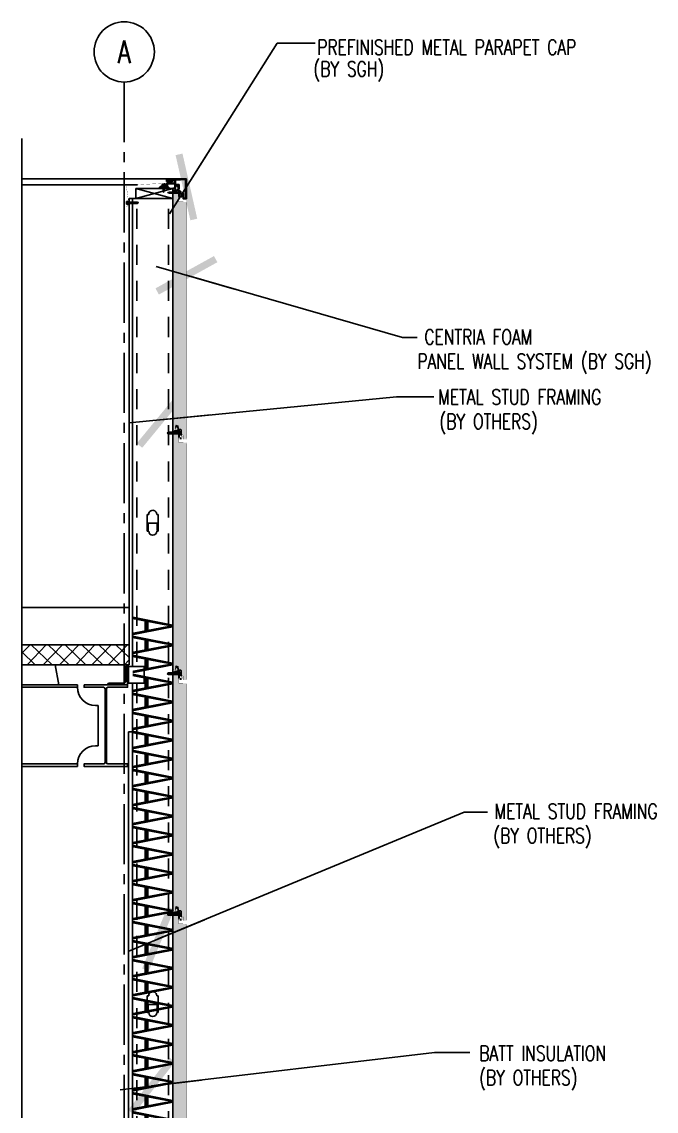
# Model space of a CAD drawing. Header units: inches. Extents: x 0 to 10293, y 0 to 4182.
# Drawn here: x 3438.8 to 3533.7, y 3584.1 to 3747 of the extents above; entities that cross this region are included whole.
import ezdxf
from ezdxf.enums import TextEntityAlignment as Align

# ---------------------------------------------------------------- set-up
doc = ezdxf.new("R2010")
doc.units = ezdxf.units.IN
doc.header["$LTSCALE"] = 48
doc.header["$MEASUREMENT"] = 0
doc.linetypes.add('CENTER2', pattern=[1.125, 0.75, -0.125, 0.125, -0.125])
doc.linetypes.add('HIDDEN3', pattern=[0.1125, 0.0625, -0.05])
doc.layers.add('PANEL', color=1, linetype='Continuous')
doc.layers.add('PATT', color=8, linetype='Continuous')
doc.styles.add('insultxt', font='insultxt.shx')
doc.styles.add('NOTATION', font='romans.shx', dxfattribs={"width": 0.75})
doc.styles.add('SIMPLEX', font='SIMPLEX.SHX')
doc.dimstyles.new('AVANT$7', dxfattribs={"dimscale": 96, "dimtxt": 0.09375, "dimasz": 0.078125, "dimexe": 0.0625, "dimexo": 0.046875, "dimgap": 0.03125, "dimtad": 0, "dimdec": 3, "dimrnd": 0.125, "dimzin": 15, "dimdsep": 46, "dimlunit": 4, "dimtxsty": 'NOTATION', "dimblk1": 'AVATICK', "dimblk2": 'AVATICK', "dimsah": 1, "dimcen": 0.0625, "dimdle": 0.09375, "dimclrd": 256, "dimclre": 256, "dimclrt": 11, "dimaunit": 1, "dimadec": 0, "dimazin": 0, "dimtfac": 1.5, "dimtdec": 3, "dimtix": 1, "dimtmove": 1, "dimatfit": 3, "dimldrblk": 'AVATICK', "dimfxl": 0, "dimtvp": 1.25, "dimfrac": 2, "dimtolj": 1, "dimtzin": 15, "dimarcsym": 0})
pattern_1 = [(37.5, (-15.45825, -11.05527), (-0.0157483, 0.481706), [0, -0.38, 0, -0.425, 0, -0.40625]), (7.5, (-15.45825, -11.0553), (0.442444, 0.7055365), [0, -0.205, 0, -0.3425, 0, -0.13125]), (327.5, (-15.76575, -11.05527), (0.7785355, 0.0014148), [0, -0.125, 0, -0.45, 0, -0.5875]), (317.5, (-15.76575, -11.0553), (0.751532, 0.219419), [0, -0.0625, 0, -0.295, 0, -0.3375])]

# ---------------------------------------------------------------- blocks, each defined once
blk = doc.blocks.new('*E127')
at = {"layer": 'PATT'}
h = blk.add_hatch(dxfattribs=at)
h.set_pattern_fill('AR-SAND', color=256, scale=0.25, style=0)
h.set_pattern_definition(pattern_1)
h.paths.add_polyline_path([(1.12, 32.36), (1.12, 33.43, 0.061321), (1.12, 33.48), (1.08, 33.65), (1.08, 34.95), (1.12, 35.12, 0.053119), (1.12, 35.16), (1.12, 37.02, 0.414214), (0.9, 37.24), (0.72, 37.24), (0.72, 37.64, 0.520517), (0.59, 37.73), (0.35, 37.64, -0.127242), (0.34, 37.09), (0.31, 36.83), (0.31, 36.15), (0.31, 35.49, -0.404026), (0.22, 35.4), (-0.76, 35.36, 0.404026), (-0.88, 35.24), (-0.88, 32.33), (-0.88, -0.01, 0.424427), (-0.75, -0.14), (-0.5, -0.13, 0.404074), (-0.38, 0), (-0.38, 0.44, -1), (-0.16, 0.44), (-0.16, 0.28, 0.199695), (-0.13, 0.2, 2.248166), (-0.09, 0.24), (-0.09, 0.42), (-0.09, 1.27, -0.414214), (0.01, 1.36), (0.23, 1.36, 0.305087), (0.31, 1.47), (0.31, 1.92), (0.75, 1.92), (0.75, 1.92), (0.75, 1.54, 0.001348), (0.75, 1.54, 0.435128), (0.89, 1.36, 0.431447), (1.12, 1.58)])
blk = doc.blocks.new('*E125')
at = {"layer": 'PATT'}
h = blk.add_hatch(dxfattribs=at)
h.set_pattern_fill('AR-SAND', color=256, scale=0.25, style=0)
h.set_pattern_definition(pattern_1)
h.paths.add_polyline_path([(1.12, 32.36), (1.12, 33.43, 0.061321), (1.12, 33.48), (1.08, 33.65), (1.08, 34.95), (1.12, 35.12, 0.053119), (1.12, 35.16), (1.12, 37.02, 0.414214), (0.9, 37.24), (0.72, 37.24), (0.72, 37.64, 0.520517), (0.59, 37.73), (0.35, 37.64, -0.127242), (0.34, 37.09), (0.31, 36.83), (0.31, 36.15), (0.31, 35.49, -0.404026), (0.22, 35.4), (-0.76, 35.36, 0.404026), (-0.88, 35.24), (-0.88, 32.33), (-0.88, -0.01, 0.424427), (-0.75, -0.14), (-0.5, -0.13, 0.404074), (-0.38, 0), (-0.38, 0.44, -1), (-0.16, 0.44), (-0.16, 0.28, 0.199695), (-0.13, 0.2, 2.248166), (-0.09, 0.24), (-0.09, 0.42), (-0.09, 1.27, -0.414214), (0.01, 1.36), (0.23, 1.36, 0.305087), (0.31, 1.47), (0.31, 1.92), (0.75, 1.92), (0.75, 1.92), (0.75, 1.54, 0.001348), (0.75, 1.54, 0.435128), (0.89, 1.36, 0.431447), (1.12, 1.58)])
blk = doc.blocks.new('*E126')
at = {"layer": 'PATT'}
h = blk.add_hatch(dxfattribs=at)
h.set_pattern_fill('AR-SAND', color=256, scale=0.25, style=0)
h.set_pattern_definition(pattern_1)
h.paths.add_polyline_path([(1.12, 32.36), (1.12, 33.43, 0.061321), (1.12, 33.48), (1.08, 33.65), (1.08, 34.95), (1.12, 35.12, 0.053119), (1.12, 35.16), (1.12, 37.02, 0.414214), (0.9, 37.24), (0.72, 37.24), (0.72, 37.64, 0.520517), (0.59, 37.73), (0.35, 37.64, -0.127242), (0.34, 37.09), (0.31, 36.83), (0.31, 36.15), (0.31, 35.49, -0.404026), (0.22, 35.4), (-0.76, 35.36, 0.404026), (-0.88, 35.24), (-0.88, 32.33), (-0.88, -0.01, 0.424427), (-0.75, -0.14), (-0.5, -0.13, 0.404074), (-0.38, 0), (-0.38, 0.44, -1), (-0.16, 0.44), (-0.16, 0.28, 0.199695), (-0.13, 0.2, 2.248166), (-0.09, 0.24), (-0.09, 0.42), (-0.09, 1.27, -0.414214), (0.01, 1.36), (0.23, 1.36, 0.305087), (0.31, 1.47), (0.31, 1.92), (0.75, 1.92), (0.75, 1.92), (0.75, 1.54, 0.001348), (0.75, 1.54, 0.435128), (0.89, 1.36, 0.431447), (1.12, 1.58)])
blk = doc.blocks.new('A$C3CA05C21')
at = {"layer": 'PANEL', "const_width": 0.03}
blk.add_lwpolyline([(0.79, 0), (0.79, 1.1, 0.061321), (0.78, 1.15), (0.75, 1.29, -0.061321), (0.74, 1.34), (0.74, 2.6, -0.061321), (0.75, 2.64), (0.78, 2.78, 0.069532), (0.79, 2.84), (0.79, 4.69, 0.414214), (0.57, 4.9), (0.41, 4.9, -0.414214), (0.38, 4.94), (0.38, 5.31, 0.520517), (0.26, 5.4), (0.01, 5.31)], format="xyb", dxfattribs=at)
blk = doc.blocks.new('AVATICK')
blk.add_line((-1, 0), (0.631, 0))
at = {"const_width": 0.141}
blk.add_lwpolyline([(0.471, 0.471), (-0.471, -0.471)], dxfattribs=at)

msp = doc.modelspace()

# ---------------------------------------------------------------- hatches: boundary and pattern name
h = msp.add_hatch()
h.set_pattern_fill('AR-SAND', color=256, scale=0.25, style=0)
h.set_pattern_definition([(142.5, (3478.01883, 3673.65524), (0.0157483, 0.481706), [0, -0.38, 0, -0.425, 0, -0.40625]), (172.5, (3478.0188, 3673.65524), (-0.442444, 0.7055365), [0, -0.205, 0, -0.3425, 0, -0.13125]), (212.5, (3478.32633, 3673.65524), (-0.7785355, 0.0014148), [0, -0.125, 0, -0.45, 0, -0.5875]), (222.5, (3478.3263, 3673.65524), (-0.751532, 0.219419), [0, -0.0625, 0, -0.295, 0, -0.3375])])
h.paths.add_polyline_path([(3461.43834, 3717.07178), (3461.43834, 3718.14195, -0.061321355), (3461.44487, 3718.19507), (3461.48521, 3718.35641), (3461.48521, 3719.6651), (3461.44411, 3719.82952, -0.053119255), (3461.43877, 3719.87009), (3461.43877, 3721.38619), (3462.25341, 3721.38619), (3462.25341, 3720.85589), (3462.25341, 3720.20208, 0.404026226), (3462.34413, 3720.10814), (3463.32174, 3720.074, -0.404026226), (3463.44141, 3719.95008), (3463.44141, 3717.03996), (3463.44141, 3684.69821, -0.424426586), (3463.3131, 3684.57428), (3463.0611, 3684.58304, -0.404073765), (3462.94141, 3684.70697), (3462.94141, 3685.14932, 1), (3462.72241, 3685.14932), (3462.72241, 3684.99542, -0.199694813), (3462.68583, 3684.90747, -1.261623377), (3462.61621, 3684.92949), (3462.64741, 3684.98195), (3462.64741, 3685.12707), (3462.64741, 3685.97635, 0.414213562), (3462.55341, 3686.07035), (3462.32855, 3686.07035, -0.305086737), (3462.25127, 3686.18521), (3462.25127, 3686.63471), (3461.81127, 3686.63471), (3461.81377, 3686.63275), (3461.81377, 3686.24964, -0.001348218), (3461.81225, 3686.24988, -0.435128231), (3461.66952, 3686.07358, -0.431447291), (3461.43877, 3686.29121)])
h = msp.add_hatch()
h.set_pattern_fill('AR-CONC', color=256, style=0)
h.set_pattern_definition([(50, (-1002.1526, 802.8216), (7.172602, -0.6275213), [0.75, -8.25]), (355, (-1002.1526, 802.8216), (-1.387513, 7.521921), [0.6, -6.6]), (100.4514, (-1001.555, 802.769), (5.785094, 6.894395), [0.637402, -7.011421]), (46.1842, (-1002.153, 804.822), (10.67241, -1.65519), [1.125, -12.375]), (96.6356, (-1001.263, 804.684), (9.346627, 9.741179), [0.956103, -10.51713]), (351.1842, (-1002.153, 804.822), (9.34662, 9.741186), [0.9, -9.9]), (21, (-1001.1526, 804.3216), (5.9690705, -4.026189), [0.75, -8.25]), (326, (-1001.1526, 804.3216), (2.433153, 7.2515), [0.6, -6.6]), (71.4514, (-1000.655, 803.986), (8.402226, 3.225305), [0.637402, -7.011421]), (37.5, (-1002.1526, 802.8216), (0.1215986, 3.3289385), [0, -6.52, 0, -6.7, 0, -6.625]), (7.5, (-1002.1526, 802.8216), (2.6306954, 3.944117), [0, -3.82, 0, -6.37, 0, -2.525]), (327.5, (-1004.3826, 802.8216), (5.3382244, -0.2255487), [0, -2.5, 0, -7.8, 0, -10.35]), (317.5, (-1005.3826, 802.8216), (5.8318617, 1.00105), [0, -3.25, 0, -5.18, 0, -7.35])])
h.paths.add_polyline_path([(3460.89189, 3484.57866), (3458.39189, 3484.57866), (3458.39189, 3479.57866), (3460.26689, 3479.57866, 0.414213562), (3460.89189, 3480.20366)])
h.paths.add_polyline_path([(3454.19189, 3659.49078), (3454.19189, 3483.17866), (3462.59189, 3483.17866), (3462.59189, 3659.49078)], flags=9)
edge = h.paths.add_edge_path()
edge.add_line((3438.83687, 3484.57866), (3438.83687, 3482.07866))
edge.add_line((3438.83687, 3482.07866), (3439.48186, 3482.07866))
edge.add_line((3439.48186, 3482.07866), (3439.5877, 3481.80366))
edge.add_line((3439.5877, 3481.80366), (3439.70436, 3481.84856))
edge.add_line((3439.70436, 3481.84856), (3439.81021, 3481.57356))
edge.add_line((3439.81021, 3481.57356), (3439.69355, 3481.52866))
edge.add_line((3439.69355, 3481.52866), (3439.90525, 3480.97866))
edge.add_line((3439.90525, 3480.97866), (3440.0219, 3481.02356))
edge.add_line((3440.0219, 3481.02356), (3440.12775, 3480.74856))
edge.add_line((3440.12775, 3480.74856), (3440.01109, 3480.70366))
edge.add_line((3440.01109, 3480.70366), (3440.22279, 3480.15366))
edge.add_line((3440.22279, 3480.15366), (3440.33945, 3480.19856))
edge.add_line((3440.33945, 3480.19856), (3440.44529, 3479.92356))
edge.add_line((3440.44529, 3479.92356), (3440.32864, 3479.87866))
edge.add_line((3440.32864, 3479.87866), (3440.54033, 3479.32866))
edge.add_line((3440.54033, 3479.32866), (3442.86389, 3479.32866))
edge.add_line((3442.86389, 3479.32866), (3442.95764, 3479.57866))
edge.add_line((3442.95764, 3479.57866), (3443.19202, 3479.57866))
edge.add_line((3443.19202, 3479.57866), (3443.28577, 3479.32866))
edge.add_line((3443.28577, 3479.32866), (3445.52339, 3479.32866))
edge.add_line((3445.52339, 3479.32866), (3445.73509, 3479.87866))
edge.add_line((3445.73509, 3479.87866), (3445.61843, 3479.92356))
edge.add_line((3445.61843, 3479.92356), (3445.72428, 3480.19856))
edge.add_line((3445.72428, 3480.19856), (3445.84094, 3480.15366))
edge.add_line((3445.84094, 3480.15366), (3446.05263, 3480.70366))
edge.add_line((3446.05263, 3480.70366), (3445.93598, 3480.74856))
edge.add_line((3445.93598, 3480.74856), (3446.04182, 3481.02356))
edge.add_line((3446.04182, 3481.02356), (3446.15848, 3480.97866))
edge.add_line((3446.15848, 3480.97866), (3446.37017, 3481.52866))
edge.add_line((3446.37017, 3481.52866), (3446.25352, 3481.57356))
edge.add_line((3446.25352, 3481.57356), (3446.35937, 3481.84856))
edge.add_line((3446.35937, 3481.84856), (3446.47602, 3481.80366))
edge.add_line((3446.47602, 3481.80366), (3446.58187, 3482.07866))
edge.add_line((3446.58187, 3482.07866), (3448.77127, 3482.07866))
edge.add_line((3448.77127, 3482.07866), (3448.87952, 3481.89116))
edge.add_line((3448.87952, 3481.89116), (3449.12952, 3481.89116))
edge.add_line((3449.12952, 3481.89116), (3449.23777, 3482.07866))
edge.add_line((3449.23777, 3482.07866), (3451.42717, 3482.07866))
edge.add_line((3451.42717, 3482.07866), (3451.53302, 3481.80366))
edge.add_line((3451.53302, 3481.80366), (3451.64967, 3481.84856))
edge.add_line((3451.64967, 3481.84856), (3451.75552, 3481.57356))
edge.add_line((3451.75552, 3481.57356), (3451.63886, 3481.52866))
edge.add_line((3451.63886, 3481.52866), (3451.85056, 3480.97866))
edge.add_line((3451.85056, 3480.97866), (3451.96722, 3481.02356))
edge.add_line((3451.96722, 3481.02356), (3452.07306, 3480.74856))
edge.add_line((3452.07306, 3480.74856), (3451.95641, 3480.70366))
edge.add_line((3451.95641, 3480.70366), (3452.1681, 3480.15366))
edge.add_line((3452.1681, 3480.15366), (3452.28476, 3480.19856))
edge.add_line((3452.28476, 3480.19856), (3452.39061, 3479.92356))
edge.add_line((3452.39061, 3479.92356), (3452.27395, 3479.87866))
edge.add_line((3452.27395, 3479.87866), (3452.48564, 3479.32866))
edge.add_line((3452.48564, 3479.32866), (3454.77127, 3479.32866))
edge.add_line((3454.77127, 3479.32866), (3454.87952, 3479.51616))
edge.add_line((3454.87952, 3479.51616), (3455.12952, 3479.51616))
edge.add_line((3455.12952, 3479.51616), (3455.23777, 3479.32866))
edge.add_line((3455.23777, 3479.32866), (3457.45888, 3479.32866))
edge.add_arc((3457.89189, 3479.07866), 0.5, 90, 150, ccw=False)
edge.add_line((3457.89189, 3479.57866), (3458.39189, 3479.57866))
edge.add_line((3458.39189, 3479.57866), (3458.39189, 3484.57866))
edge.add_line((3458.39189, 3484.57866), (3438.83687, 3484.57866))
h = msp.add_hatch()
h.set_pattern_fill('ANSI37', color=256, scale=14, angle=1.19, style=0)
h.set_pattern_definition([(46.19, (-1002.1526, 802.8216), (-1.262869, 1.211471), []), (136.19, (-1002.1526, 802.8216), (-1.211471, -1.262869), [])])
h.paths.add_polyline_path([(3438.83687, 3653.86081), (3438.83687, 3650.86081), (3454.89128, 3650.86081), (3454.89128, 3653.86081)])

# ---------------------------------------------------------------- linework, layer by layer
at = {"linetype": 'CENTER2', "ltscale": 0.25}
msp.add_line((3454.14189, 3738.02573), (3454.14189, 3266.47958), dxfattribs=at)
for p, q in [((3438.83687, 3729.5662), (3438.83687, 3503.14305)), ((3463.37941, 3723.5662), (3438.83687, 3723.5662)), ((3438.83687, 3722.65311), (3456.1347, 3722.65311)), ((3461.39128, 3722.07904), (3455.89128, 3720.57904)), ((3461.39128, 3720.57904), (3455.89128, 3722.07904)), ((3455.89128, 3722.07904), (3461.39128, 3722.07904)), ((3455.89128, 3720.57904), (3455.89128, 3722.07904)), ((3460.79663, 3722.27922), (3459.40176, 3722.07904)), ((3459.40176, 3722.27922), (3460.79663, 3722.07904)), ((3461.39128, 3722.07904), (3461.39128, 3720.57904)), ((3461.84763, 3722.33848), (3461.78106, 3722.3906)), ((3461.91588, 3722.4438), (3461.78458, 3722.5466)), ((3461.82823, 3722.19492), (3461.78614, 3722.22787)), ((3461.84763, 3722.25911), (3461.79056, 3722.30379)), ((3461.86127, 3722.40718), (3461.79234, 3722.46115)), ((3462.09482, 3722.38308), (3461.81728, 3722.60037)), ((3462.11034, 3722.45031), (3461.91777, 3722.60107)), ((3462.10722, 3722.53213), (3462.01915, 3722.60107)), ((3454.89128, 3720.57904), (3454.89128, 3650.86081)), ((3455.39128, 3720.57904), (3454.89128, 3720.57904)), ((3461.39128, 3720.57904), (3455.89128, 3720.57904)), ((3455.39128, 3719.07904), (3455.39128, 3650.61126)), ((3461.39128, 3719.07904), (3461.39189, 3486.07866)), ((3461.8764, 3686.42497), (3461.79849, 3686.48597)), ((3461.84763, 3686.36812), (3461.79849, 3686.40659)), ((3461.84763, 3686.28874), (3461.79893, 3686.32687)), ((3461.95549, 3686.44242), (3461.81638, 3686.55134)), ((3462.09482, 3686.41272), (3461.8267, 3686.62264)), ((3462.11034, 3686.47995), (3461.91777, 3686.63071)), ((3462.10722, 3686.56177), (3462.01915, 3686.63071)), ((3462.53994, 3685.71132), (3462.37817, 3685.71132)), ((3462.37817, 3685.71132), (3462.37817, 3685.30232)), ((3462.53994, 3685.60907), (3462.37817, 3685.60907)), ((3462.53994, 3685.40457), (3462.37817, 3685.40457)), ((3462.53994, 3685.30232), (3462.37817, 3685.30232)), ((3462.43557, 3684.71481), (3462.6856, 3684.70622)), ((3462.43557, 3684.71481), (3462.6856, 3684.70622)), ((3462.68659, 3684.73564), (3462.43656, 3684.74456)), ((3462.68659, 3684.73564), (3462.43656, 3684.74456)), ((3462.56817, 3685.66019), (3462.56817, 3685.35344)), ((3457.8061, 3673.35192), (3457.56511, 3673.35192)), ((3457.56511, 3673.35192), (3457.56511, 3670.82272)), ((3459.23136, 3673.35192), (3459.00096, 3673.35192)), ((3459.23136, 3673.35192), (3459.23136, 3670.82272)), ((3457.80578, 3670.82272), (3457.56511, 3670.82272)), ((3459.23136, 3670.82272), (3459.00128, 3670.82272)), ((3438.83687, 3659.43059), (3454.89128, 3659.43059)), ((3454.89128, 3653.86081), (3438.83687, 3653.86081)), ((3438.83687, 3650.86081), (3454.89128, 3650.86081)), ((3454.63689, 3648.11126), (3454.63689, 3650.61126)), ((3454.63689, 3650.61126), (3454.63689, 3650.61126)), ((3454.63689, 3650.61126), (3457.13689, 3650.61126)), ((3454.79314, 3648.26751), (3454.79314, 3650.45501)), ((3457.13689, 3650.61126), (3457.13689, 3648.11126)), ((3461.8764, 3650.42497), (3461.79849, 3650.48597)), ((3461.84763, 3650.36812), (3461.79849, 3650.40659)), ((3461.84763, 3650.28874), (3461.79893, 3650.32687)), ((3461.95549, 3650.44242), (3461.81638, 3650.55134)), ((3462.09482, 3650.41272), (3461.8267, 3650.62264)), ((3462.11034, 3650.47995), (3461.91777, 3650.63071)), ((3462.10722, 3650.56177), (3462.01915, 3650.63071)), ((3462.37817, 3649.71132), (3462.37817, 3649.30232)), ((3462.53994, 3649.71132), (3462.37817, 3649.71132)), ((3462.53994, 3649.60907), (3462.37817, 3649.60907)), ((3462.53994, 3649.40457), (3462.37817, 3649.40457)), ((3462.53994, 3649.30232), (3462.37817, 3649.30232)), ((3462.43557, 3648.71481), (3462.6856, 3648.70622)), ((3462.43557, 3648.71481), (3462.6856, 3648.70622)), ((3462.68659, 3648.73564), (3462.43656, 3648.74456)), ((3462.68659, 3648.73564), (3462.43656, 3648.74456)), ((3462.56817, 3649.66019), (3462.56817, 3649.35344)), ((3447.14689, 3647.86081), (3438.83687, 3647.86081)), ((3447.14689, 3647.48081), (3438.83687, 3647.48081)), ((3447.14689, 3647.86081), (3447.14689, 3647.48081)), ((3454.63689, 3648.11126), (3454.63689, 3648.11126)), ((3454.63689, 3648.11126), (3457.13689, 3648.11126)), ((3455.39128, 3648.11126), (3455.39189, 3486.07866)), ((3449.87402, 3644.75368), (3450.27189, 3644.75368)), ((3450.27189, 3644.75368), (3450.27189, 3638.74793)), ((3454.76689, 3640.82866), (3455.39131, 3640.82867)), ((3454.76689, 3484.82866), (3454.76689, 3640.82866)), ((3449.87402, 3638.74793), (3450.27189, 3638.74793)), ((3447.14689, 3636.02081), (3438.83687, 3636.02081)), ((3447.14689, 3635.64081), (3438.83687, 3635.64081)), ((3447.14689, 3636.02081), (3447.14689, 3635.64081)), ((3461.8764, 3614.42497), (3461.79849, 3614.48597)), ((3461.95549, 3614.44242), (3461.81638, 3614.55134)), ((3462.09482, 3614.41272), (3461.8267, 3614.62264)), ((3462.11034, 3614.47995), (3461.91777, 3614.63071)), ((3462.10722, 3614.56177), (3462.01915, 3614.63071)), ((3461.84763, 3614.36812), (3461.79849, 3614.40659)), ((3461.84763, 3614.28874), (3461.79893, 3614.32687)), ((3462.37817, 3613.71132), (3462.37817, 3613.30232)), ((3462.53994, 3613.71132), (3462.37817, 3613.71132)), ((3462.53994, 3613.60907), (3462.37817, 3613.60907)), ((3462.53994, 3613.40457), (3462.37817, 3613.40457)), ((3462.53994, 3613.30232), (3462.37817, 3613.30232)), ((3462.56817, 3613.66019), (3462.56817, 3613.35344)), ((3462.43557, 3612.71481), (3462.6856, 3612.70622)), ((3462.43557, 3612.71481), (3462.6856, 3612.70622)), ((3462.68659, 3612.73564), (3462.43656, 3612.74456)), ((3462.68659, 3612.73564), (3462.43656, 3612.74456)), ((3457.8061, 3601.35192), (3457.56511, 3601.35192)), ((3457.56511, 3601.35192), (3457.56511, 3598.82272)), ((3459.23136, 3601.35192), (3459.00096, 3601.35192)), ((3459.23136, 3601.35192), (3459.23136, 3598.82272)), ((3457.80578, 3598.82272), (3457.56511, 3598.82272)), ((3459.23136, 3598.82272), (3459.00128, 3598.82272))]:
    msp.add_line(p, q)
at = {"linetype": 'Continuous'}
for p, q in [((3459.74399, 3722.46302), (3459.74399, 3722.48345)), ((3459.74399, 3722.48345), (3460.33461, 3722.48345)), ((3459.74399, 3722.46302), (3460.33461, 3722.46302)), ((3459.76311, 3722.44683), (3459.76311, 3722.46302)), ((3459.76311, 3722.44683), (3460.31543, 3722.44683)), ((3459.83477, 3722.69328), (3459.83477, 3722.53152)), ((3460.24377, 3722.53152), (3459.83477, 3722.53152)), ((3459.88589, 3722.72152), (3460.19264, 3722.72152)), ((3459.93702, 3722.69328), (3459.93702, 3722.53152)), ((3459.9468, 3722.44683), (3459.9468, 3721.72903)), ((3460.1318, 3722.44683), (3460.1318, 3721.72904)), ((3460.14152, 3722.69328), (3460.14152, 3722.53152)), ((3460.24377, 3722.69328), (3460.24377, 3722.53152)), ((3460.31543, 3722.44683), (3460.31543, 3722.46302)), ((3460.33461, 3722.46302), (3460.33461, 3722.48345)), ((3460.02449, 3721.54145), (3459.9468, 3721.72903)), ((3460.05405, 3721.54145), (3460.1318, 3721.72904)), ((3460.65145, 3721.49351), (3460.83903, 3721.57119)), ((3460.65145, 3721.46394), (3460.83904, 3721.38619)), ((3462.39152, 3721.57119), (3460.83903, 3721.57119)), ((3462.39152, 3721.38619), (3460.83904, 3721.38619)), ((3462.22928, 3721.94508), (3461.48645, 3721.7417)), ((3461.50705, 3721.66647), (3461.48645, 3721.7417)), ((3462.24987, 3721.86985), (3461.50705, 3721.66647)), ((3462.28906, 3720.91289), (3462.28906, 3721.83995)), ((3462.36706, 3720.91289), (3462.28906, 3720.91289)), ((3462.36706, 3721.83995), (3462.36706, 3720.91289)), ((3462.55328, 3721.68323), (3462.39152, 3721.68323)), ((3462.39152, 3721.68323), (3462.39152, 3721.27423)), ((3462.55328, 3721.58098), (3462.39152, 3721.58098)), ((3462.55328, 3721.37648), (3462.39152, 3721.37648)), ((3462.55328, 3721.27423), (3462.39152, 3721.27423)), ((3462.58152, 3721.6321), (3462.58152, 3721.32535)), ((3454.47281, 3719.81216), (3454.47281, 3720.11891)), ((3454.50104, 3720.17004), (3454.66281, 3720.17004)), ((3454.50104, 3720.06779), (3454.66281, 3720.06779)), ((3454.50104, 3719.86329), (3454.66281, 3719.86329)), ((3454.50104, 3719.76104), (3454.66281, 3719.76104)), ((3454.66281, 3720.17004), (3454.66281, 3719.76104)), ((3454.71087, 3719.67025), (3454.71087, 3720.26088)), ((3454.73131, 3720.26088), (3454.71087, 3720.26088)), ((3454.73131, 3719.67025), (3454.71087, 3719.67025)), ((3454.73131, 3719.67025), (3454.73131, 3720.26088)), ((3454.7475, 3720.24169), (3454.73131, 3720.24169)), ((3454.7475, 3719.68938), (3454.73131, 3719.68938)), ((3454.7475, 3719.68938), (3454.7475, 3720.24169)), ((3454.7475, 3720.05807), (3456.06118, 3720.05807)), ((3454.7475, 3719.87307), (3456.06119, 3719.87307)), ((3456.24877, 3719.98032), (3456.06118, 3720.05807)), ((3456.24877, 3719.95075), (3456.06119, 3719.87307)), ((3460.56939, 3685.50682), (3460.78371, 3685.62682)), ((3460.56939, 3685.50682), (3460.78372, 3685.38682)), ((3462.28906, 3685.62682), (3460.78371, 3685.62682)), ((3462.28906, 3685.38682), (3460.78372, 3685.38682)), ((3462.22928, 3685.94508), (3461.48645, 3685.7417)), ((3461.50705, 3685.66647), (3461.48645, 3685.7417)), ((3462.24987, 3685.86985), (3461.50705, 3685.66647)), ((3462.28906, 3684.91289), (3462.28906, 3685.83995)), ((3462.36706, 3684.91289), (3462.28906, 3684.91289)), ((3462.32855, 3686.07035), (3462.55341, 3686.07035)), ((3462.36706, 3685.83995), (3462.36706, 3684.91289)), ((3462.37817, 3685.62682), (3462.36706, 3685.62682)), ((3462.37817, 3685.38682), (3462.36706, 3685.38682)), ((3462.64741, 3685.12707), (3462.64741, 3685.97635)), ((3460.56939, 3649.50682), (3460.78371, 3649.62682)), ((3460.56939, 3649.50682), (3460.78372, 3649.38682)), ((3462.28906, 3649.62682), (3460.78371, 3649.62682)), ((3462.28906, 3649.38682), (3460.78372, 3649.38682)), ((3462.22928, 3649.94508), (3461.48645, 3649.7417)), ((3461.50705, 3649.66647), (3461.48645, 3649.7417)), ((3462.24987, 3649.86985), (3461.50705, 3649.66647)), ((3462.28906, 3648.91289), (3462.28906, 3649.83995)), ((3462.36706, 3648.91289), (3462.28906, 3648.91289)), ((3462.32855, 3650.07035), (3462.55341, 3650.07035)), ((3462.36706, 3649.83995), (3462.36706, 3648.91289)), ((3462.37817, 3649.62682), (3462.36706, 3649.62682)), ((3462.37817, 3649.38682), (3462.36706, 3649.38682)), ((3462.64741, 3649.12707), (3462.64741, 3649.97635)), ((3460.56939, 3613.50682), (3460.78371, 3613.62682)), ((3460.56939, 3613.50682), (3460.78372, 3613.38682)), ((3462.28906, 3613.62682), (3460.78371, 3613.62682)), ((3462.28906, 3613.38682), (3460.78372, 3613.38682)), ((3462.22928, 3613.94508), (3461.48645, 3613.7417)), ((3461.50705, 3613.66647), (3461.48645, 3613.7417)), ((3462.24987, 3613.86985), (3461.50705, 3613.66647)), ((3462.28906, 3612.91289), (3462.28906, 3613.83995)), ((3462.36706, 3612.91289), (3462.28906, 3612.91289)), ((3462.32855, 3614.07035), (3462.55341, 3614.07035)), ((3462.36706, 3613.83995), (3462.36706, 3612.91289)), ((3462.37817, 3613.62682), (3462.36706, 3613.62682)), ((3462.37817, 3613.38682), (3462.36706, 3613.38682)), ((3462.64741, 3613.12707), (3462.64741, 3613.97635))]:
    msp.add_line(p, q, dxfattribs=at)
at = {"linetype": 'HIDDEN3'}
for p, q in [((3456.01628, 3719.07904), (3456.01628, 3650.61126)), ((3460.76628, 3719.07904), (3460.76628, 3484.57866)), ((3456.01628, 3648.11126), (3456.01628, 3484.57866))]:
    msp.add_line(p, q, dxfattribs=at)
at = {"const_width": 0.03}
msp.add_lwpolyline([(3461.35418, 3723.29197), (3461.63808, 3722.96609), (3454.45129, 3722.55738), (3454.84415, 3719.69551), (3454.4906, 3719.34196)], dxfattribs=at)
for points in [[(3460.79663, 3722.07904), (3459.40176, 3722.07904), (3459.40176, 3722.27922), (3460.79663, 3722.27922)], [(3461.03895, 3722.93599), (3461.03091, 3722.93559), (3461.02293, 3722.93518), (3461.01498, 3722.93478), (3461.007, 3722.93444), (3460.99895, 3722.93418), (3460.99079, 3722.93403), (3460.98245, 3722.93403), (3460.9739, 3722.93422), (3460.96511, 3722.93462), (3460.95607, 3722.9353), (3460.94682, 3722.93631), (3460.93738, 3722.93771), (3460.92777, 3722.93956), (3460.91802, 3722.94193), (3460.90815, 3722.94487), (3460.89818, 3722.94844), (3460.88817, 3722.95268), (3460.8782, 3722.95757), (3460.86842, 3722.96306), (3460.85896, 3722.9691), (3460.84993, 3722.97566), (3460.84148, 3722.98269), (3460.83372, 3722.99014), (3460.82678, 3722.99796), (3460.82076, 3723.00612), (3460.81559, 3723.01458), (3460.81116, 3723.02331), (3460.80738, 3723.03228), (3460.80413, 3723.04145), (3460.80131, 3723.05078), (3460.79882, 3723.06026), (3460.79655, 3723.06983), (3460.79442, 3723.07949), (3460.79242, 3723.08919), (3460.79058, 3723.09892), (3460.78889, 3723.10866), (3460.78739, 3723.11839), (3460.78608, 3723.12808), (3460.78498, 3723.13773), (3460.7841, 3723.14729), (3460.78345, 3723.15675), (3460.78301, 3723.16599), (3460.78276, 3723.1749), (3460.78267, 3723.18336), (3460.7827, 3723.19124), (3460.78285, 3723.19844), (3460.78306, 3723.20482), (3460.78333, 3723.21028), (3460.78364, 3723.21474), (3460.784, 3723.21836), (3460.78446, 3723.22134), (3460.78505, 3723.2239), (3460.78581, 3723.22622), (3460.78676, 3723.22853), (3460.78796, 3723.23102), (3460.78943, 3723.2339), (3460.79121, 3723.23732), (3460.79334, 3723.24122), (3460.79585, 3723.24549), (3460.79877, 3723.25002), (3460.80215, 3723.25469), (3460.80601, 3723.2594), (3460.8104, 3723.26401), (3460.81535, 3723.26843), (3460.8209, 3723.27257), (3460.82711, 3723.2764), (3460.83406, 3723.27993), (3460.84181, 3723.28316), (3460.85042, 3723.28612), (3460.85998, 3723.28879), (3460.87054, 3723.29119), (3460.88218, 3723.29332), (3460.89492, 3723.2952), (3460.90863, 3723.29685), (3460.92313, 3723.29831), (3460.93827, 3723.29961), (3460.95385, 3723.30079), (3460.96972, 3723.30189), (3460.98569, 3723.30295), (3461.0016, 3723.30399), (3461.01729, 3723.30504), (3461.03265, 3723.30604), (3461.04761, 3723.30692), (3461.06208, 3723.30761), (3461.07597, 3723.30804), (3461.08922, 3723.30813), (3461.10172, 3723.30782), (3461.1134, 3723.30704), (3461.12421, 3723.30572), (3461.13423, 3723.3039), (3461.14356, 3723.30162), (3461.15231, 3723.29891), (3461.1606, 3723.29582), (3461.16854, 3723.29239), (3461.17623, 3723.28867), (3461.18379, 3723.28469), (3461.1913, 3723.28048), (3461.19877, 3723.27605), (3461.20619, 3723.27137), (3461.21355, 3723.26643), (3461.22082, 3723.26122), (3461.22799, 3723.25572), (3461.23504, 3723.24992), (3461.24197, 3723.2438), (3461.24875, 3723.23734), (3461.25531, 3723.23049), (3461.26159, 3723.2232), (3461.26751, 3723.21542), (3461.273, 3723.20709), (3461.27799, 3723.19816), (3461.28241, 3723.18857), (3461.28619, 3723.17828), (3461.28926, 3723.16726), (3461.29159, 3723.15563), (3461.29317, 3723.14356), (3461.29397, 3723.1312), (3461.29397, 3723.11871), (3461.29315, 3723.10624), (3461.2915, 3723.09396), (3461.28898, 3723.08202), (3461.2856, 3723.07056), (3461.2814, 3723.05959), (3461.27646, 3723.04912), (3461.27085, 3723.03914), (3461.26462, 3723.02964), (3461.25786, 3723.02063), (3461.25063, 3723.0121), (3461.24299, 3723.00406), (3461.23502, 3722.99649), (3461.22677, 3722.9894), (3461.21829, 3722.9828), (3461.20964, 3722.97669), (3461.20087, 3722.97109), (3461.19204, 3722.96599), (3461.18319, 3722.9614), (3461.17438, 3722.95733), (3461.16566, 3722.95377), (3461.15702, 3722.9507), (3461.14845, 3722.94807), (3461.13992, 3722.94584), (3461.13143, 3722.94396), (3461.12297, 3722.9424), (3461.1145, 3722.94111), (3461.10603, 3722.94006), (3461.09754, 3722.9392), (3461.08905, 3722.93849), (3461.08057, 3722.93792), (3461.07211, 3722.93745), (3461.06371, 3722.93706), (3461.05537, 3722.9367), (3461.04711, 3722.93636)]]:
    msp.add_lwpolyline(points, close=True)
at = {"linetype": 'Continuous'}
for points in [[(3463.2995, 3723.43655), (3461.79972, 3723.35126, 0.397670741), (3461.78463, 3723.33528), (3461.78463, 3722.69467, 0.414213562), (3461.80063, 3722.67867), (3462.33718, 3722.67867, -0.414213562), (3462.35318, 3722.66267), (3462.35318, 3722.08657, -0.414213562), (3462.33718, 3722.07057), (3462.29118, 3722.07057, -0.414213562), (3462.27518, 3722.08657), (3462.27518, 3722.58467, 0.414213562), (3462.25918, 3722.60067), (3461.80063, 3722.60067, 0.414213562), (3461.78463, 3722.58467), (3461.78463, 3722.08657, -0.414213562), (3461.76863, 3722.07057), (3461.45741, 3722.07057, -0.414213562), (3461.44141, 3722.08657), (3461.44141, 3722.13257, -0.414213562), (3461.45741, 3722.14857), (3461.69063, 3722.14857, 0.414213562), (3461.70663, 3722.16457), (3461.70663, 3722.79204, 0.430952185), (3461.68972, 3722.80802), (3460.61172, 3722.74671, 0.397670741), (3460.59663, 3722.73074), (3460.59663, 3722.33582, -0.414213562), (3460.58063, 3722.31982), (3459.61263, 3722.31982, -0.414213562), (3459.59663, 3722.33582), (3459.59663, 3722.42882, -0.414213562), (3459.61263, 3722.44482), (3460.45563, 3722.44482, 0.414213562), (3460.47163, 3722.46082), (3460.47163, 3722.84883, -0.397670741), (3460.48672, 3722.8648), (3461.64454, 3722.93065, 0.397670741), (3461.65963, 3722.94662), (3461.65963, 3723.32636, 0.430952185), (3461.64272, 3723.34233), (3460.69155, 3723.28824, 0.087488664), (3460.68614, 3723.28696), (3460.47368, 3723.19566, -0.414213562), (3460.45266, 3723.20404), (3460.41595, 3723.28949, -0.414213562), (3460.42433, 3723.31051), (3460.65704, 3723.41051, -0.087488664), (3460.66245, 3723.41178), (3463.37589, 3723.5661, -0.430952185), (3463.44141, 3723.5042), (3463.44141, 3720.58582, -0.414213562), (3463.42541, 3720.56982), (3462.95741, 3720.56982, -0.414213562), (3462.94141, 3720.58582), (3462.94141, 3721.24132, 0.414213562), (3462.92541, 3721.25732), (3462.73941, 3721.25732, 0.414213562), (3462.72341, 3721.24132), (3462.72341, 3720.89882, -0.414213562), (3462.70741, 3720.88282), (3462.66141, 3720.88282, -0.414213562), (3462.64541, 3720.89882), (3462.64541, 3721.31932, -0.414213562), (3462.66141, 3721.33532), (3463.00341, 3721.33532, -0.414213562), (3463.01941, 3721.31932), (3463.01941, 3720.66382, 0.414213562), (3463.03541, 3720.64782), (3463.30041, 3720.64782, 0.414213562), (3463.31641, 3720.66382), (3463.31641, 3723.42058, 0.430952185)], [(3454.63689, 3650.86081), (3454.63689, 3650.86081, 0.414213562), (3454.38689, 3650.61081), (3454.38689, 3648.42331, -0.414213562), (3454.07439, 3648.11081), (3451.88689, 3648.11081, 0.414213562), (3451.63689, 3647.86081), (3454.63689, 3647.86081), (3454.63689, 3650.86081)]]:
    msp.add_lwpolyline(points, format="xyb", close=True, dxfattribs=at)
at = {"flags": 128}
for points in [[(3461.39128, 3719.07904), (3461.39128, 3720.57904), (3455.39128, 3720.57904), (3455.39128, 3719.07904)], [(3438.83687, 3650.86081), (3443.82939, 3650.86081), (3444.35837, 3647.86081), (3445.14189, 3647.86081)]]:
    msp.add_lwpolyline(points, dxfattribs=at)
for points, const_width in [([(3462.81723, 3720.87841), (3462.78739, 3721.08123, -1.075844136), (3462.87691, 3721.08778), (3462.87691, 3720.84285, -0.424411955), (3462.74861, 3720.71893), (3462.37311, 3720.73196, -0.404088187), (3462.25341, 3720.85589), (3462.25341, 3721.77478, 1.057535253), (3462.2235, 3721.77311), (3462.25341, 3721.50678)], 0.045), ([(3462.25341, 3720.85589), (3462.25341, 3720.20208, 0.404026226), (3462.34413, 3720.10814), (3463.32174, 3720.074, -0.404026226), (3463.44141, 3719.95008), (3463.44141, 3717.03996)], 0.031), ([(3462.43586, 3684.72978), (3462.37311, 3684.73196, -0.404088187), (3462.25341, 3684.85589), (3462.25341, 3685.80478, 1.057535253), (3462.2235, 3685.80311), (3462.25341, 3685.53678)], 0.03), ([(3462.43586, 3684.72978), (3462.37311, 3684.73196, -0.404088187), (3462.25341, 3684.85589), (3462.25341, 3685.80478, 1.057535253), (3462.2235, 3685.80311), (3462.25341, 3685.53678)], 0.03), ([(3462.25341, 3684.85589), (3462.25341, 3684.20208, 0.404026226), (3462.34413, 3684.10814), (3463.32174, 3684.074, -0.404026226), (3463.44141, 3683.95008), (3463.44141, 3681.03996)], 0.031), ([(3462.81723, 3684.87841), (3462.78739, 3685.08123, -1.075844136), (3462.87691, 3685.08778), (3462.87691, 3684.84285, -0.424411955), (3462.74861, 3684.71893), (3462.68586, 3684.72111)], 0.03), ([(3462.81723, 3684.87841), (3462.78739, 3685.08123, -1.075844136), (3462.87691, 3685.08778), (3462.87691, 3684.84285, -0.424411955), (3462.74861, 3684.71893), (3462.68586, 3684.72111)], 0.03), ([(3462.43586, 3648.72978), (3462.37311, 3648.73196, -0.404088187), (3462.25341, 3648.85589), (3462.25341, 3649.80478, 1.057535253), (3462.2235, 3649.80311), (3462.25341, 3649.53678)], 0.03), ([(3462.43586, 3648.72978), (3462.37311, 3648.73196, -0.404088187), (3462.25341, 3648.85589), (3462.25341, 3649.80478, 1.057535253), (3462.2235, 3649.80311), (3462.25341, 3649.53678)], 0.03), ([(3462.25341, 3648.85589), (3462.25341, 3648.20208, 0.404026226), (3462.34413, 3648.10814), (3463.32174, 3648.074, -0.404026226), (3463.44141, 3647.95008), (3463.44141, 3645.03996)], 0.031), ([(3462.81723, 3648.87841), (3462.78739, 3649.08123, -1.075844136), (3462.87691, 3649.08778), (3462.87691, 3648.84285, -0.424411955), (3462.74861, 3648.71893), (3462.68586, 3648.72111)], 0.03), ([(3462.81723, 3648.87841), (3462.78739, 3649.08123, -1.075844136), (3462.87691, 3649.08778), (3462.87691, 3648.84285, -0.424411955), (3462.74861, 3648.71893), (3462.68586, 3648.72111)], 0.03), ([(3462.43586, 3612.72978), (3462.37311, 3612.73196, -0.404088187), (3462.25341, 3612.85589), (3462.25341, 3613.80478, 1.057535253), (3462.2235, 3613.80311), (3462.25341, 3613.53678)], 0.03), ([(3462.43586, 3612.72978), (3462.37311, 3612.73196, -0.404088187), (3462.25341, 3612.85589), (3462.25341, 3613.80478, 1.057535253), (3462.2235, 3613.80311), (3462.25341, 3613.53678)], 0.03), ([(3462.25341, 3612.85589), (3462.25341, 3612.20208, 0.404026226), (3462.34413, 3612.10814), (3463.32174, 3612.074, -0.404026226), (3463.44141, 3611.95008), (3463.44141, 3609.03996)], 0.031), ([(3462.81723, 3612.87841), (3462.78739, 3613.08123, -1.075844136), (3462.87691, 3613.08778), (3462.87691, 3612.84285, -0.424411955), (3462.74861, 3612.71893), (3462.68586, 3612.72111)], 0.03), ([(3462.81723, 3612.87841), (3462.78739, 3613.08123, -1.075844136), (3462.87691, 3613.08778), (3462.87691, 3612.84285, -0.424411955), (3462.74861, 3612.71893), (3462.68586, 3612.72111)], 0.03)]:
    msp.add_lwpolyline(points, format="xyb", dxfattribs=dict(const_width=const_width))
at = {"linetype": 'Continuous', "const_width": 0.03}
for points in [[(3462.47002, 3686.06121), (3462.37527, 3686.06121, -0.414213562), (3462.25127, 3686.18521), (3462.25127, 3686.60371, 0.414213562), (3462.22027, 3686.63471), (3461.84477, 3686.63471, 0.414213562), (3461.81377, 3686.60371), (3461.81377, 3686.22821, -0.414213562), (3461.65877, 3686.07321), (3461.65677, 3686.07321, -0.414213562), (3461.43877, 3686.29121), (3461.43834, 3717.07178)], [(3462.64741, 3685.12707), (3462.64741, 3684.99542, -0.134971574), (3462.64052, 3684.97037), (3462.61621, 3684.92949, 1), (3462.68066, 3684.89115), (3462.70498, 3684.93202, 0.134971574), (3462.72241, 3684.99542), (3462.72241, 3685.14932, -1), (3462.94141, 3685.14932), (3462.94141, 3684.70697, 0.404073765), (3463.0611, 3684.58304), (3463.3131, 3684.57428, 0.424426586), (3463.44141, 3684.69821), (3463.44141, 3717.09937)], [(3462.47002, 3686.06121), (3462.37527, 3686.06121, -0.414213562), (3462.25127, 3686.18521), (3462.25127, 3686.60371, 0.414213562), (3462.22027, 3686.63471), (3461.84477, 3686.63471, 0.414213562), (3461.81377, 3686.60371), (3461.81377, 3686.22821, -0.414213562), (3461.65877, 3686.07321), (3461.65677, 3686.07321, -0.414213562), (3461.43877, 3686.29121), (3461.43834, 3705.07178)], [(3462.47002, 3650.06121), (3462.37527, 3650.06121, -0.414213562), (3462.25127, 3650.18521), (3462.25127, 3650.60371, 0.414213562), (3462.22027, 3650.63471), (3461.84477, 3650.63471, 0.414213562), (3461.81377, 3650.60371), (3461.81377, 3650.22821, -0.414213562), (3461.65877, 3650.07321), (3461.65677, 3650.07321, -0.414213562), (3461.43877, 3650.29121), (3461.43834, 3681.07178)], [(3462.64741, 3649.12707), (3462.64741, 3648.99542, -0.134971574), (3462.64052, 3648.97037), (3462.61621, 3648.92949, 1), (3462.68066, 3648.89115), (3462.70498, 3648.93202, 0.134971574), (3462.72241, 3648.99542), (3462.72241, 3649.14932, -1), (3462.94141, 3649.14932), (3462.94141, 3648.70697, 0.404073765), (3463.0611, 3648.58304), (3463.3131, 3648.57428, 0.424426586), (3463.44141, 3648.69821), (3463.44141, 3681.09937)], [(3462.47002, 3614.06121), (3462.37527, 3614.06121, -0.414213562), (3462.25127, 3614.18521), (3462.25127, 3614.60371, 0.414213562), (3462.22027, 3614.63471), (3461.84477, 3614.63471, 0.414213562), (3461.81377, 3614.60371), (3461.81377, 3614.22821, -0.414213562), (3461.65877, 3614.07321), (3461.65677, 3614.07321, -0.414213562), (3461.43877, 3614.29121), (3461.43834, 3645.07178)], [(3462.64741, 3613.12707), (3462.64741, 3612.99542, -0.134971574), (3462.64052, 3612.97037), (3462.61621, 3612.92949, 1), (3462.68066, 3612.89115), (3462.70498, 3612.93202, 0.134971574), (3462.72241, 3612.99542), (3462.72241, 3613.14932, -1), (3462.94141, 3613.14932), (3462.94141, 3612.70697, 0.404073765), (3463.0611, 3612.58304), (3463.3131, 3612.57428, 0.424426586), (3463.44141, 3612.69821), (3463.44141, 3645.09937)], [(3462.47002, 3578.06121), (3462.37527, 3578.06121, -0.414213562), (3462.25127, 3578.18521), (3462.25127, 3578.60371, 0.414213562), (3462.22027, 3578.63471), (3461.84477, 3578.63471, 0.414213562), (3461.81377, 3578.60371), (3461.81377, 3578.22821, -0.414213562), (3461.65877, 3578.07321), (3461.65677, 3578.07321, -0.414213562), (3461.43877, 3578.29121), (3461.43834, 3609.07178)], [(3462.64741, 3577.12707), (3462.64741, 3576.99542, -0.134971574), (3462.64052, 3576.97037), (3462.61621, 3576.92949, 1), (3462.68066, 3576.89115), (3462.70498, 3576.93202, 0.134971574), (3462.72241, 3576.99542), (3462.72241, 3577.14932, -1), (3462.94141, 3577.14932), (3462.94141, 3576.70697, 0.404073765), (3463.0611, 3576.58304), (3463.3131, 3576.57428, 0.424426586), (3463.44141, 3576.69821), (3463.44141, 3609.09937)]]:
    msp.add_lwpolyline(points, format="xyb", dxfattribs=at)
for points in [[(3459.06393, 3670.93289), (3459.06393, 3672.05789), (3457.71985, 3672.05789), (3457.71985, 3670.93289)], [(3459.06393, 3598.93289), (3459.06393, 3600.05789), (3457.71985, 3600.05789), (3457.71985, 3598.93289)]]:
    msp.add_lwpolyline(points)
at = {"linetype": 'Continuous', "flags": 128}
msp.add_lwpolyline([(3448.14689, 3647.86081), (3454.63689, 3647.86081), (3454.63689, 3647.48081), (3451.70814, 3647.48081, 0.414213562), (3451.50689, 3647.27956), (3451.50689, 3636.22206, 0.414213562), (3451.70814, 3636.02081), (3454.63689, 3636.02081), (3454.63689, 3635.64081), (3448.14689, 3635.64081), (3448.14689, 3636.02081), (3451.07564, 3636.02081, 0.414213562), (3451.27689, 3636.22206), (3451.27689, 3647.27956, 0.414213562), (3451.07564, 3647.48081), (3448.14689, 3647.48081), (3448.14689, 3647.86081)], format="xyb", close=True, dxfattribs=at)
at = {"linetype": 'Continuous'}
msp.add_circle((3454.14189, 3742.52933), 4.5036, dxfattribs=at)
for centre in [(3460.88372, 3723.2413), (3460.93082, 3723.07005), (3460.94309, 3722.9733), (3460.98141, 3723.17118), (3460.99355, 3723.28242), (3461.06843, 3723.01746), (3461.13319, 3723.22781), (3461.16197, 3722.99275), (3461.16759, 3723.10848)]:
    msp.add_circle(centre, 0.01541)
for centre, radius, start, end in [((3460.0393, 3721.60023), 0.93128, 71.5121699, 108.4878301), ((3459.88589, 3722.66111), 0.0604, 32.1802017, 147.8197983), ((3460.03927, 3722.52225), 0.19927, 59.1274087, 120.8725913), ((3460.19264, 3722.66111), 0.0604, 32.1802017, 147.8197983), ((3460.03929, 3721.54755), 0.016, 202.5, 337.5), ((3460.65755, 3721.47871), 0.016, 112.5, 247.5), ((3462.25806, 3721.83995), 0.109, 0, 105.3118677), ((3462.25806, 3721.83995), 0.031, 0, 105.3118677), ((3462.52111, 3721.6321), 0.0604, 302.1802017, 57.8197983), ((3462.38225, 3721.47873), 0.19927, 329.1274087, 30.8725913), ((3462.52111, 3721.32535), 0.0604, 302.1802017, 57.8197983), ((3454.53321, 3720.11891), 0.0604, 122.1802017, 237.8197983), ((3454.67207, 3719.96554), 0.19927, 149.1274087, 210.8725913), ((3454.53321, 3719.81216), 0.0604, 122.1802017, 237.8197983), ((3455.59409, 3719.96557), 0.93128, 161.5121699, 198.4878301), ((3456.24267, 3719.96555), 0.016, 292.5, 67.5), ((3462.25806, 3685.83995), 0.109, 0, 105.3118677), ((3462.25806, 3685.83995), 0.031, 0, 105.3118677), ((3462.55341, 3685.97635), 0.094, 0, 90), ((3462.25806, 3649.83995), 0.109, 0, 105.3118677), ((3462.25806, 3649.83995), 0.031, 0, 105.3118677), ((3462.55341, 3649.97635), 0.094, 0, 90), ((3462.25806, 3613.83995), 0.109, 0, 105.3118677), ((3462.25806, 3613.83995), 0.031, 0, 105.3118677), ((3462.55341, 3613.97635), 0.094, 0, 90)]:
    msp.add_arc(centre, radius, start, end, dxfattribs=at)
for centre, radius, start, end in [((3460.29052, 3722.9189), 0.32603, 358.3040303, 57.7440602), ((3460.38252, 3722.96251), 0.29098, 349.798895, 61.0233942), ((3460.43896, 3722.99355), 0.29882, 344.6179149, 58.3925745), ((3460.47583, 3722.99184), 0.32621, 346.927982, 58.4700525), ((3461.64363, 3722.94662), 0.016, 273.254927, 0), ((3461.82639, 3722.48045), 0.28554, 261.6845264, 274.265207), ((3461.82639, 3722.48045), 0.28554, 341.6136277, 24.9882332), ((3463.38273, 3722.08379), 1.20014, 167.2518561, 195.00316), ((3463.28272, 3722.09797), 1.0995, 166.8228171, 195.5561773), ((3461.85649, 3686.53197), 0.28554, 258.3426017, 267.9101643), ((3461.82639, 3686.51009), 0.28554, 336.3744326, 24.9882332), ((3463.28272, 3686.09797), 1.0995, 166.8228171, 195.5561773), ((3463.28272, 3686.09797), 1.0995, 166.8228171, 195.5561773), ((3462.50777, 3685.66019), 0.0604, 302.1802017, 57.8197983), ((3462.3689, 3685.50682), 0.19927, 329.1274087, 30.8725913), ((3462.50777, 3685.35344), 0.0604, 302.1802017, 57.8197983), ((3458.40353, 3673.37335), 0.59781, 357.9460887, 182.0539113), ((3458.40353, 3670.83144), 0.59781, 180.8349914, 359.1650086), ((3454.63689, 3650.45501), 0.15625, 0, 90), ((3461.82639, 3650.51009), 0.28554, 336.3744326, 24.9882332), ((3463.28272, 3650.09797), 1.0995, 166.8228171, 195.5561773), ((3463.28272, 3650.09797), 1.0995, 166.8228171, 195.5561773), ((3461.85649, 3650.53197), 0.28554, 258.3426017, 267.9101643), ((3462.50777, 3649.66019), 0.0604, 302.1802017, 57.8197983), ((3462.3689, 3649.50682), 0.19927, 329.1274087, 30.8725913), ((3462.50777, 3649.35344), 0.0604, 302.1802017, 57.8197983), ((3449.87402, 3647.48081), 2.72713, 180, 270), ((3454.63689, 3648.26751), 0.15625, 270, 0), ((3449.87402, 3636.02081), 2.72713, 90, 180), ((3461.82639, 3614.51009), 0.28554, 336.3744326, 24.9882332), ((3461.85649, 3614.53197), 0.28554, 258.3426017, 267.9101643), ((3463.28272, 3614.09797), 1.0995, 166.8228171, 195.5561773), ((3463.28272, 3614.09797), 1.0995, 166.8228171, 195.5561773), ((3462.50777, 3613.66019), 0.0604, 302.1802017, 57.8197983), ((3462.3689, 3613.50682), 0.19927, 329.1274087, 30.8725913), ((3462.50777, 3613.35344), 0.0604, 302.1802017, 57.8197983), ((3458.40353, 3601.37335), 0.59781, 357.9460887, 182.0539113), ((3458.40353, 3598.83144), 0.59781, 180.8349914, 359.1650086)]:
    msp.add_arc(centre, radius, start, end)

# ---------------------------------------------------------------- block references
at = {"xscale": -1}
for name, p in [('A$C3CA05C21', (3462.22675, 3717.0436)), ('*E127', (3462.56058, 3648.71051)), ('*E126', (3462.56058, 3612.71051)), ('*E125', (3462.56058, 3576.71051))]:
    msp.add_blockref(name, p, dxfattribs=at)
at = {"extrusion": (0, 0, -1), "zscale": -1}
for p in [(-3462.22675, 3681.0436), (-3462.22675, 3645.0436), (-3462.22675, 3609.0436)]:
    msp.add_blockref('A$C3CA05C21', p, dxfattribs=at)

# ---------------------------------------------------------------- texts
at = {"linetype": 'Continuous', "style": 'SIMPLEX', "width": 0.75}
msp.add_text('A', height=3.3777, dxfattribs=at).set_placement((3454.14189, 3742.52933), align=Align.MIDDLE)
at = {"style": 'NOTATION', "width": 0.75}
for s, p in [('PREFINISHED METAL PARAPET CAP', (3483.01346, 3742.10575)), ('(BY SGH)', (3482.43725, 3738.86438)), ('CENTRIA FOAM', (3499.00893, 3698.76701)), ('PANEL WALL SYSTEM (BY SGH)', (3497.96652, 3695.12416)), ('METAL STUD FRAMING', (3501.08407, 3689.76268)), ('(BY OTHERS)', (3501.27576, 3686.11982)), ('METAL STUD FRAMING', (3509.49569, 3627.8246)), ('(BY OTHERS)', (3509.31976, 3624.18175)), ('BATT INSULATION', (3507.21518, 3591.61207)), ('(BY OTHERS)', (3507.20676, 3587.96922))]:
    msp.add_text(s, height=2.25, dxfattribs=at).set_placement(p)
at = {"style": 'insultxt', "width": 0.45456}
msp.add_text('AAAAAAAAAAAAAAAAAAAAAAAAAAAAAAAAAAAAAAAAAAAAAAAAAAAAAAAAAAAAA', height=6, rotation=270, dxfattribs=at).set_placement((3455.39189, 3658.09078), (3455.39189, 3484.57866), align=Align.FIT)

# ---------------------------------------------------------------- leaders
for points in [[(3463.44141, 3722.32927), (3476.99287, 3743.81114), (3482.69186, 3743.81114)], [(3463.44141, 3709.1123), (3495.72493, 3699.82301), (3497.91644, 3699.82301)], [(3459.60256, 3687.5046), (3494.83292, 3690.9376), (3500.41892, 3690.9376)], [(3459.21572, 3609.83553), (3504.95781, 3628.79957), (3508.43865, 3628.79957)], [(3458.22088, 3587.85078), (3500.54125, 3592.83892), (3505.77417, 3592.83892)]]:
    msp.add_leader(points, dimstyle='AVANT$7')

doc.saveas('drawing.dxf')
